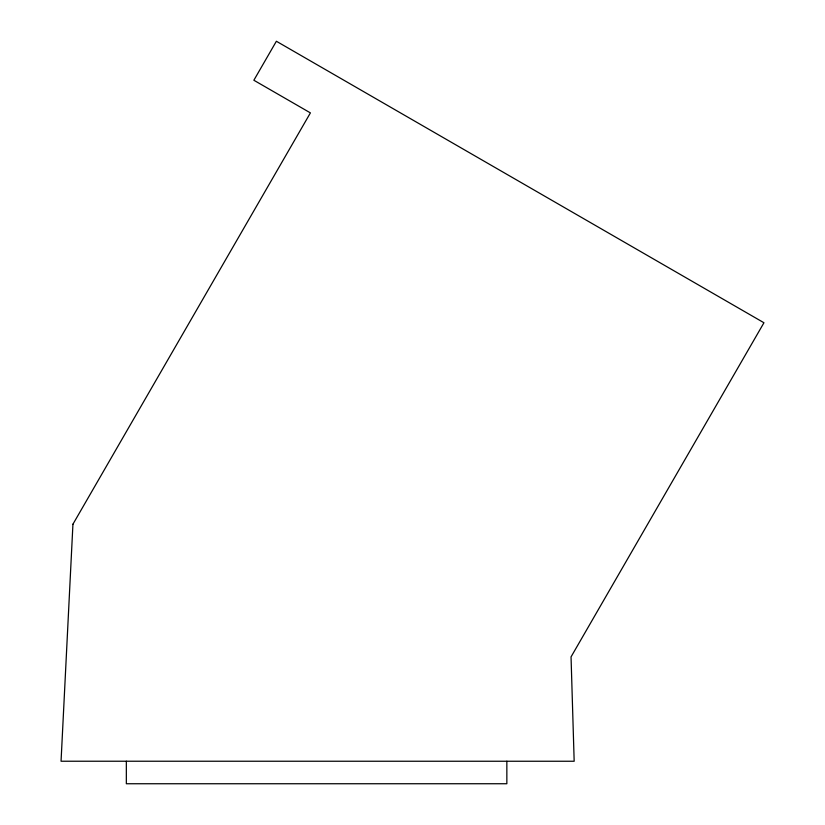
<?xml version="1.0" encoding="UTF-8"?>
<svg xmlns="http://www.w3.org/2000/svg" width="825" height="825" viewBox="0 0 825 825"><rect width="100%" height="100%" fill="white"/><g stroke="black" fill="none" stroke-linecap="round" stroke-linejoin="round"><path stroke-width="1.24" d="M126.338 761.227L126.338 783.75L506.849 783.74L506.849 761.227M72.94 524.195L61.05 761.227L574.169 761.248L571.044 656.886L763.95 322.75L276.375 41.25L253.863 80.252L310.406 112.891L72.94 524.195"/></g></svg>
